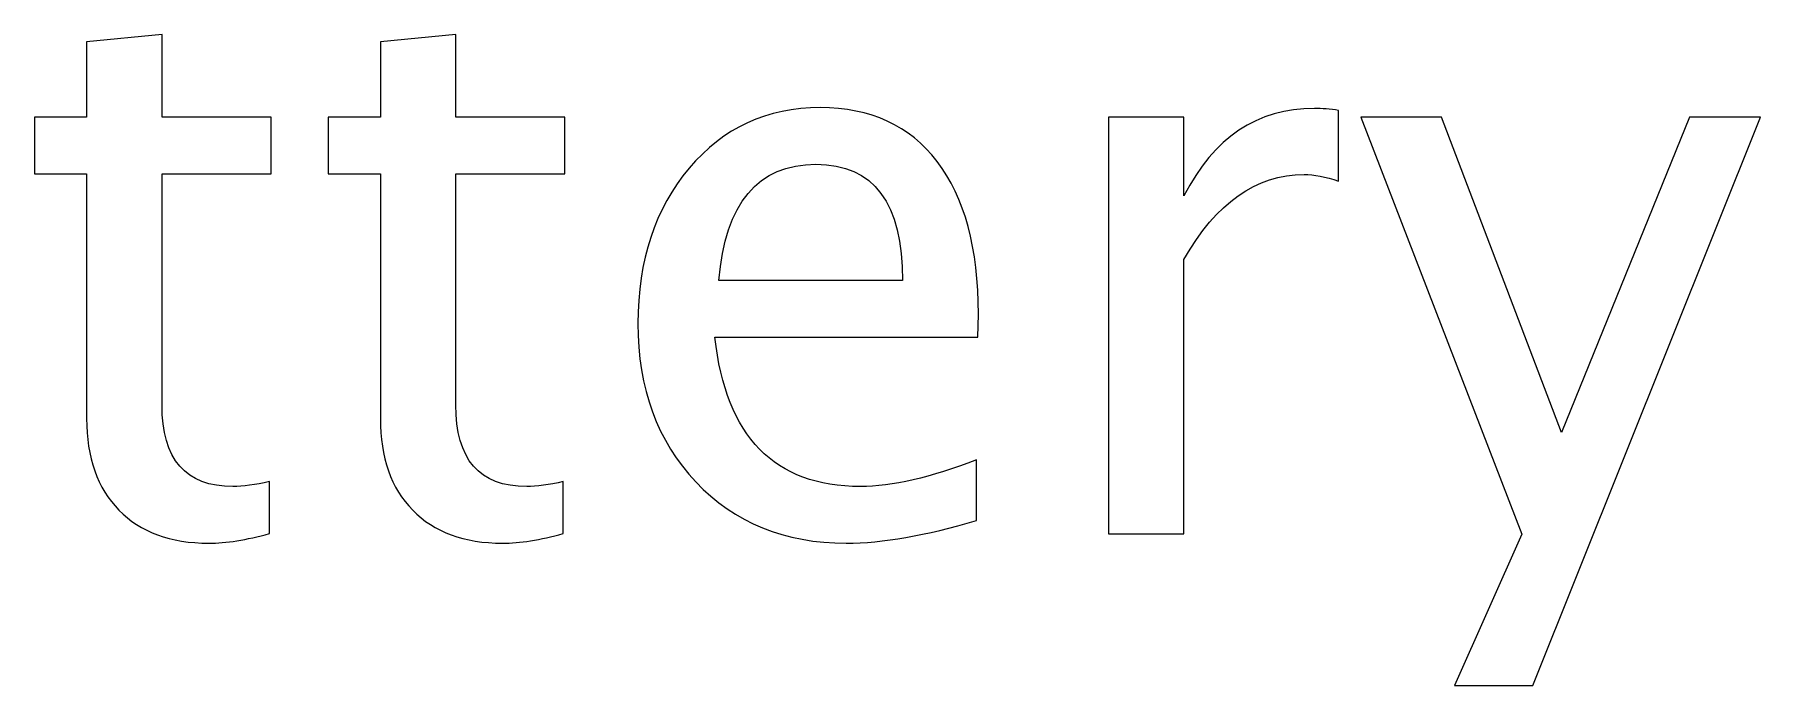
# Model space of a CAD drawing. Header units: centimetres. Extents: x -32.7 to 32.7, y -29.5 to 43.7.
# Drawn here: x 20.37 to 26.19, y 41.16 to 43.35 of the extents above; entities that cross this region are included whole.
import ezdxf

# ---------------------------------------------------------------- set-up
doc = ezdxf.new("R2010")
doc.units = ezdxf.units.CM
doc.header["$MEASUREMENT"] = 0
doc.layers.add('Layer 1', color=7, linetype='Continuous')

msp = doc.modelspace()

# ---------------------------------------------------------------- linework, layer by layer
at = {"layer": 'Layer 1'}
for points, knots in [([(21.16688, 41.67088), (21.08839, 41.64927), (21.02004, 41.63869), (20.96227, 41.63869), (20.96227, 41.63869), (20.83262, 41.63869), (20.73164, 41.67573), (20.65932, 41.74981), (20.65932, 41.74981), (20.58656, 41.8239), (20.5504, 41.92664), (20.5504, 42.0585), (20.5504, 42.0585), (20.5504, 42.0585), (20.5504, 42.88223), (20.5504, 42.88223), (20.5504, 42.88223), (20.5504, 42.88223), (20.3749, 42.88223), (20.3749, 42.88223), (20.3749, 42.88223), (20.3749, 42.88223), (20.3749, 43.07273), (20.3749, 43.07273), (20.3749, 43.07273), (20.3749, 43.07273), (20.5504, 43.07273), (20.5504, 43.07273), (20.5504, 43.07273), (20.5504, 43.07273), (20.5504, 43.32629), (20.5504, 43.32629), (20.5504, 43.32629), (20.5504, 43.32629), (20.8044, 43.35054), (20.8044, 43.35054), (20.8044, 43.35054), (20.8044, 43.35054), (20.8044, 43.07273), (20.8044, 43.07273), (20.8044, 43.07273), (20.8044, 43.07273), (21.17217, 43.07273), (21.17217, 43.07273), (21.17217, 43.07273), (21.17217, 43.07273), (21.17217, 42.88223), (21.17217, 42.88223), (21.17217, 42.88223), (21.17217, 42.88223), (20.8044, 42.88223), (20.8044, 42.88223), (20.8044, 42.88223), (20.8044, 42.88223), (20.8044, 42.10436), (20.8044, 42.10436), (20.8044, 42.10436), (20.8044, 41.92091), (20.88422, 41.82919), (21.04341, 41.82919), (21.04341, 41.82919), (21.07736, 41.82919), (21.11837, 41.83492), (21.16688, 41.84595), (21.16688, 41.84595), (21.16688, 41.84595), (21.16688, 41.67088), (21.16688, 41.67088)], [0, 0, 0, 0, 0.0555556, 0.0555556, 0.0555556, 0.0555556, 0.1111111, 0.1111111, 0.1111111, 0.1111111, 0.1666667, 0.1666667, 0.1666667, 0.1666667, 0.2222222, 0.2222222, 0.2222222, 0.2222222, 0.2777778, 0.2777778, 0.2777778, 0.2777778, 0.3333333, 0.3333333, 0.3333333, 0.3333333, 0.3888889, 0.3888889, 0.3888889, 0.3888889, 0.4444444, 0.4444444, 0.4444444, 0.4444444, 0.5, 0.5, 0.5, 0.5, 0.5555556, 0.5555556, 0.5555556, 0.5555556, 0.6111111, 0.6111111, 0.6111111, 0.6111111, 0.6666667, 0.6666667, 0.6666667, 0.6666667, 0.7222222, 0.7222222, 0.7222222, 0.7222222, 0.7777778, 0.7777778, 0.7777778, 0.7777778, 0.8333333, 0.8333333, 0.8333333, 0.8333333, 0.8888889, 0.8888889, 0.8888889, 0.8888889, 1, 1, 1, 1]), ([(22.15642, 41.67088), (22.07793, 41.64927), (22.00958, 41.63869), (21.95181, 41.63869), (21.95181, 41.63869), (21.82216, 41.63869), (21.72118, 41.67573), (21.64886, 41.74981), (21.64886, 41.74981), (21.5761, 41.8239), (21.53994, 41.92664), (21.53994, 42.0585), (21.53994, 42.0585), (21.53994, 42.0585), (21.53994, 42.88223), (21.53994, 42.88223), (21.53994, 42.88223), (21.53994, 42.88223), (21.36444, 42.88223), (21.36444, 42.88223), (21.36444, 42.88223), (21.36444, 42.88223), (21.36444, 43.07273), (21.36444, 43.07273), (21.36444, 43.07273), (21.36444, 43.07273), (21.53994, 43.07273), (21.53994, 43.07273), (21.53994, 43.07273), (21.53994, 43.07273), (21.53994, 43.32629), (21.53994, 43.32629), (21.53994, 43.32629), (21.53994, 43.32629), (21.79394, 43.35054), (21.79394, 43.35054), (21.79394, 43.35054), (21.79394, 43.35054), (21.79394, 43.07273), (21.79394, 43.07273), (21.79394, 43.07273), (21.79394, 43.07273), (22.16171, 43.07273), (22.16171, 43.07273), (22.16171, 43.07273), (22.16171, 43.07273), (22.16171, 42.88223), (22.16171, 42.88223), (22.16171, 42.88223), (22.16171, 42.88223), (21.79394, 42.88223), (21.79394, 42.88223), (21.79394, 42.88223), (21.79394, 42.88223), (21.79394, 42.10436), (21.79394, 42.10436), (21.79394, 42.10436), (21.79394, 41.92091), (21.87376, 41.82919), (22.03295, 41.82919), (22.03295, 41.82919), (22.0669, 41.82919), (22.10791, 41.83492), (22.15642, 41.84595), (22.15642, 41.84595), (22.15642, 41.84595), (22.15642, 41.67088), (22.15642, 41.67088)], [0, 0, 0, 0, 0.0555556, 0.0555556, 0.0555556, 0.0555556, 0.1111111, 0.1111111, 0.1111111, 0.1111111, 0.1666667, 0.1666667, 0.1666667, 0.1666667, 0.2222222, 0.2222222, 0.2222222, 0.2222222, 0.2777778, 0.2777778, 0.2777778, 0.2777778, 0.3333333, 0.3333333, 0.3333333, 0.3333333, 0.3888889, 0.3888889, 0.3888889, 0.3888889, 0.4444444, 0.4444444, 0.4444444, 0.4444444, 0.5, 0.5, 0.5, 0.5, 0.5555556, 0.5555556, 0.5555556, 0.5555556, 0.6111111, 0.6111111, 0.6111111, 0.6111111, 0.6666667, 0.6666667, 0.6666667, 0.6666667, 0.7222222, 0.7222222, 0.7222222, 0.7222222, 0.7777778, 0.7777778, 0.7777778, 0.7777778, 0.8333333, 0.8333333, 0.8333333, 0.8333333, 0.8888889, 0.8888889, 0.8888889, 0.8888889, 1, 1, 1, 1]), ([(23.54813, 41.71542), (23.37747, 41.66427), (23.23151, 41.63869), (23.1098, 41.63869), (23.1098, 41.63869), (22.9021, 41.63869), (22.73321, 41.70748), (22.60313, 41.84462), (22.60313, 41.84462), (22.47304, 41.98177), (22.40777, 42.15948), (22.40777, 42.3782), (22.40777, 42.3782), (22.40777, 42.59031), (22.4651, 42.76449), (22.58019, 42.90075), (22.58019, 42.90075), (22.69529, 43.03657), (22.84257, 43.10448), (23.02205, 43.10448), (23.02205, 43.10448), (23.19182, 43.10448), (23.32323, 43.04407), (23.41584, 42.92324), (23.41584, 42.92324), (23.50844, 42.80241), (23.55474, 42.63132), (23.55474, 42.40951), (23.55474, 42.40951), (23.55474, 42.40951), (23.55342, 42.3319), (23.55342, 42.3319), (23.55342, 42.3319), (23.55342, 42.3319), (22.66707, 42.3319), (22.66707, 42.3319), (22.66707, 42.3319), (22.70411, 41.99676), (22.86771, 41.82919), (23.15743, 41.82919), (23.15743, 41.82919), (23.2637, 41.82919), (23.39379, 41.85918), (23.54813, 41.91915), (23.54813, 41.91915), (23.54813, 41.91915), (23.54813, 41.71542), (23.54813, 41.71542)], [0, 0, 0, 0, 0.0769231, 0.0769231, 0.0769231, 0.0769231, 0.1538462, 0.1538462, 0.1538462, 0.1538462, 0.2307692, 0.2307692, 0.2307692, 0.2307692, 0.3076923, 0.3076923, 0.3076923, 0.3076923, 0.3846154, 0.3846154, 0.3846154, 0.3846154, 0.4615385, 0.4615385, 0.4615385, 0.4615385, 0.5384615, 0.5384615, 0.5384615, 0.5384615, 0.6153846, 0.6153846, 0.6153846, 0.6153846, 0.6923077, 0.6923077, 0.6923077, 0.6923077, 0.7692308, 0.7692308, 0.7692308, 0.7692308, 0.8461538, 0.8461538, 0.8461538, 0.8461538, 1, 1, 1, 1]), ([(23.99307, 41.67044), (23.99307, 41.67044), (23.99307, 43.07273), (23.99307, 43.07273), (23.99307, 43.07273), (23.99307, 43.07273), (24.24707, 43.07273), (24.24707, 43.07273), (24.24707, 43.07273), (24.24707, 43.07273), (24.24707, 42.80771), (24.24707, 42.80771), (24.24707, 42.80771), (24.34805, 43.00394), (24.49445, 43.10183), (24.68672, 43.10183), (24.68672, 43.10183), (24.71274, 43.10183), (24.74008, 43.09963), (24.7683, 43.09522), (24.7683, 43.09522), (24.7683, 43.09522), (24.7683, 42.85754), (24.7683, 42.85754), (24.7683, 42.85754), (24.7242, 42.87209), (24.6854, 42.87958), (24.65188, 42.87958), (24.65188, 42.87958), (24.49049, 42.87958), (24.35555, 42.78433), (24.24707, 42.59339), (24.24707, 42.59339), (24.24707, 42.59339), (24.24707, 41.67044), (24.24707, 41.67044), (24.24707, 41.67044), (24.24707, 41.67044), (23.99307, 41.67044), (23.99307, 41.67044)], [0, 0, 0, 0, 0.0909091, 0.0909091, 0.0909091, 0.0909091, 0.1818182, 0.1818182, 0.1818182, 0.1818182, 0.2727273, 0.2727273, 0.2727273, 0.2727273, 0.3636364, 0.3636364, 0.3636364, 0.3636364, 0.4545455, 0.4545455, 0.4545455, 0.4545455, 0.5454545, 0.5454545, 0.5454545, 0.5454545, 0.6363636, 0.6363636, 0.6363636, 0.6363636, 0.7272727, 0.7272727, 0.7272727, 0.7272727, 0.8181818, 0.8181818, 0.8181818, 0.8181818, 1, 1, 1, 1]), ([(25.15856, 41.15979), (25.15856, 41.15979), (25.3861, 41.66868), (25.3861, 41.66868), (25.3861, 41.66868), (25.3861, 41.66868), (24.84283, 43.07273), (24.84283, 43.07273), (24.84283, 43.07273), (24.84283, 43.07273), (25.11535, 43.07273), (25.11535, 43.07273), (25.11535, 43.07273), (25.11535, 43.07273), (25.51928, 42.01087), (25.51928, 42.01087), (25.51928, 42.01087), (25.51928, 42.01087), (25.95011, 43.07273), (25.95011, 43.07273), (25.95011, 43.07273), (25.95011, 43.07273), (26.18955, 43.07273), (26.18955, 43.07273), (26.18955, 43.07273), (26.18955, 43.07273), (25.42315, 41.15979), (25.42315, 41.15979), (25.42315, 41.15979), (25.42315, 41.15979), (25.15856, 41.15979), (25.15856, 41.15979)], [0, 0, 0, 0, 0.1111111, 0.1111111, 0.1111111, 0.1111111, 0.2222222, 0.2222222, 0.2222222, 0.2222222, 0.3333333, 0.3333333, 0.3333333, 0.3333333, 0.4444444, 0.4444444, 0.4444444, 0.4444444, 0.5555556, 0.5555556, 0.5555556, 0.5555556, 0.6666667, 0.6666667, 0.6666667, 0.6666667, 0.7777778, 0.7777778, 0.7777778, 0.7777778, 1, 1, 1, 1]), ([(22.6803, 42.5224), (22.6803, 42.5224), (23.29942, 42.5224), (23.29942, 42.5224), (23.29942, 42.5224), (23.29942, 42.78345), (23.20196, 42.91398), (23.0075, 42.91398), (23.0075, 42.91398), (22.8117, 42.91398), (22.70278, 42.78345), (22.6803, 42.5224)], [0, 0, 0, 0, 0.25, 0.25, 0.25, 0.25, 0.5, 0.5, 0.5, 0.5, 1, 1, 1, 1])]:
    msp.add_open_spline(points, degree=3, knots=knots, dxfattribs=at)

doc.saveas('drawing.dxf')
